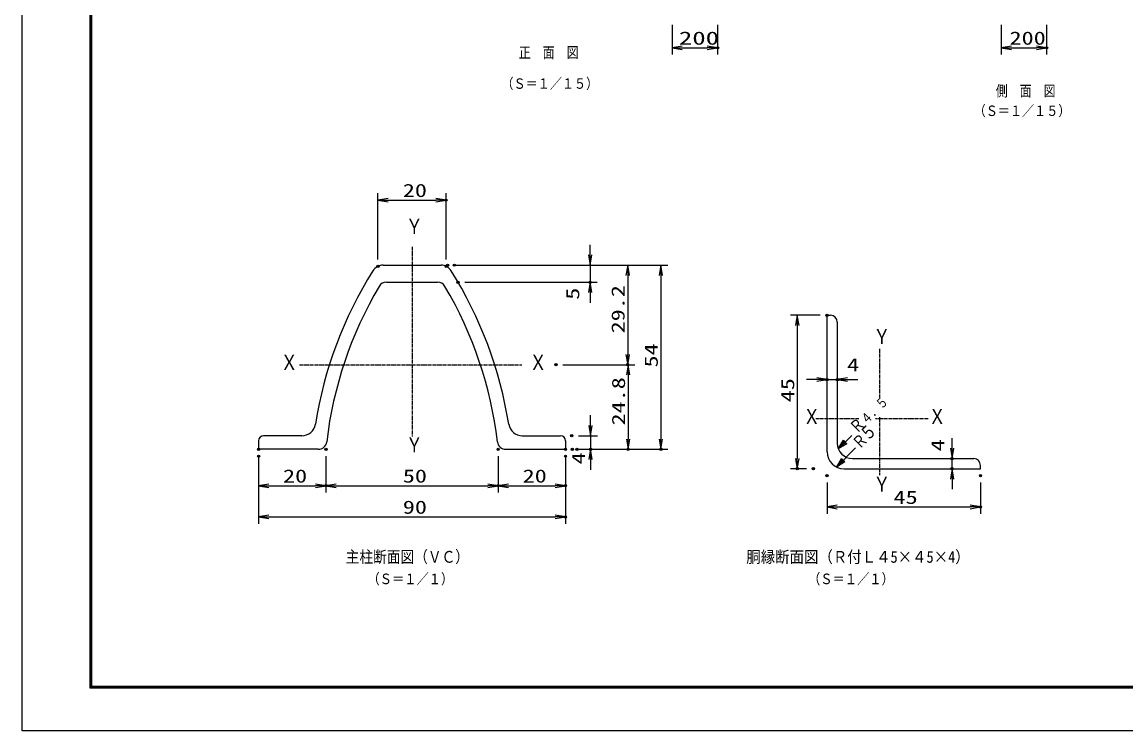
# Model space of a CAD drawing. Units: millimetres, scale not verified. Extents: x -4455 to 4455, y -3150 to 3150.
# Drawn here: x -4455 to 400, y -3150 to -32 of the extents above; entities that cross this region are included whole.
import ezdxf
from ezdxf.enums import TextEntityAlignment as Align

# ---------------------------------------------------------------- set-up
doc = ezdxf.new("R2010")
doc.units = ezdxf.units.MM
doc.header["$LTSCALE"] = 20
doc.header["$PDMODE"] = 32
doc.header["$PDSIZE"] = 10
doc.linetypes.add('USER1', pattern=[1.125, 0.75, -0.125, 0.125, -0.125])
for name, color, linetype, lineweight in [('0-0_1', 7, 'Continuous', 25), ('0-1_2', 7, 'Continuous', 25), ('0-2_0', 4, 'Continuous', 25), ('0-4_EXTCNT-LMEC0', 2, 'Continuous', 25), ('0-6_WAKU', 7, 'Continuous', 25)]:
    doc.layers.add(name, color=color, linetype=linetype, lineweight=lineweight)
doc.layers.add('0-5_DEFPOINTS', color=7, linetype='Continuous')
doc.styles.add('ＭＳ ゴシック', font='')
doc.styles.get('ＭＳ ゴシック').set_extended_font_data('MS Gothic')

# ---------------------------------------------------------------- blocks, each defined once
blk = doc.blocks.new('C5')
at = {"layer": '0-0_1', "color": 4}
blk.add_line((72303.9, 29353.6), (73481, 30519.9), dxfattribs=at)
blk.add_lwpolyline([(73048.4, 29795.7), (72303.9, 29353.6), (72752.8, 30094)], close=True, dxfattribs=at)
blk.add_lwpolyline([(72974.5, 29870.3), (72602.2, 29649.2), (72826.7, 30019.4)], dxfattribs=at)
blk = doc.blocks.new('DARROWS')
at = {"layer": '0-2_0', "color": 2}
blk.add_line((0, 0), (-19.982, 0), dxfattribs=at)
blk.add_lwpolyline([(-20, -3.333), (0, 0), (-20, 3.333)], dxfattribs=at)

msp = doc.modelspace()

# ---------------------------------------------------------------- linework, layer by layer
at = {"layer": '0-0_1', "color": 4, "linetype": 'USER1'}
for p, q in [((-2740.03, -1021.01), (-2740.03, -1855.67)), ((-684.14, -1470.13), (-684.14, -1683.83)), ((-3234.87, -1539.48), (-2256.85, -1539.48)), ((-774.48, -1777.29), (-963.67, -1777.29)), ((-470.5, -1777.29), (-702.03, -1777.29)), ((-684.14, -1770.62), (-684.14, -2025.38))]:
    msp.add_line(p, q, dxfattribs=at)
at = {"layer": '0-0_1'}
for p, q in [((-2867.53, -1101.48), (-2612.52, -1101.48)), ((-2852.53, -1176.48), (-2627.52, -1176.48)), ((-3415.03, -1873.98), (-3415.03, -1911.48)), ((-3224.53, -1851.48), (-3392.53, -1851.48)), ((-2255.53, -1851.48), (-2087.53, -1851.48)), ((-2065.03, -1873.98), (-2065.03, -1911.48)), ((-3152.53, -1911.48), (-3415.03, -1911.48)), ((-2327.53, -1911.48), (-2065.03, -1911.48))]:
    msp.add_line(p, q, dxfattribs=at)
at = {"layer": '0-0_1', "color": 4}
msp.add_line((-872.89, -1989.36), (-790.37, -1905.06), dxfattribs=at)
msp.add_lwpolyline([(-836.01, -1966.69), (-872.89, -1989.36), (-851.01, -1952)], close=True, dxfattribs=at)
msp.add_lwpolyline([(-839.76, -1963.02), (-858.2, -1974.35), (-847.26, -1955.67)], dxfattribs=at)
at = {"layer": '0-0_1'}
for centre, radius, start, end in [((-2867.53, -1153.98), 52.5, 90, 147.87762), ((-2612.53, -1153.98), 52.5, 32.12238, 90), ((-1387.54, -2083.17), 1800, 147.87775, 170.97737), ((-4092.51, -2083.17), 1800, 9.02258, 32.1222), ((-1387.07, -2080.55), 1740, 149.4028, 173.32632), ((-2852.53, -1213.98), 37.5, 90.00035, 149.40292), ((-2627.53, -1213.98), 37.5, 30.59708, 90), ((-4092.98, -2080.55), 1740, 6.67364, 30.59716), ((-3224.53, -1791.48), 60, 269.99979, 350.97733), ((-2255.53, -1791.48), 60, 189.02246, 270), ((-3392.53, -1873.98), 22.5, 90, 180), ((-3152.53, -1873.98), 37.5, 270, 353.32654), ((-2327.53, -1873.98), 37.5, 186.67346, 270), ((-2087.53, -1873.98), 22.5, 0, 90), ((-802.4, -1884.51), 67.5, 180.00046, 270), ((-839.9, -1922.01), 75, 180.00043, 270)]:
    msp.add_arc(centre, radius, start, end, dxfattribs=at)
at = {"layer": '0-1_2'}
for p, q in [((-914.9, -1922.01), (-914.9, -1322.01)), ((-914.9, -1322.01), (-899.9, -1322.01)), ((-869.9, -1352.01), (-869.9, -1884.51)), ((-802.4, -1952.01), (-269.9, -1952.01))]:
    msp.add_line(p, q, dxfattribs=at)
msp.add_lwpolyline([(-839.9, -1997.01), (-239.9, -1997.01), (-239.9, -1982.01)], dxfattribs=at)
for centre in [(-899.9, -1352.01), (-269.9, -1982.01)]:
    msp.add_arc(centre, 30, 0, 90, dxfattribs=at)
at = {"layer": '0-2_0', "color": 1}
for p, q in [((-149.23, -44.85), (-149.23, -175.52)), ((-149.23, -44.85), (-149.23, -175.52)), ((-149.23, -44.85), (-149.23, -175.52)), ((50.77, -44.85), (50.77, -175.52)), ((50.77, -44.85), (50.77, -175.52)), ((50.77, -44.85), (50.77, -175.52)), ((-2890.03, -1076.55), (-2890.03, -785.52)), ((-2590.03, -1076.55), (-2590.03, -785.52)), ((-2553.78, -1101.48), (-1615.56, -1101.48)), ((-2553.78, -1101.48), (-1926.56, -1101.48)), ((-2523.78, -1101.48), (-1761.56, -1101.48)), ((-2507.55, -1176.48), (-1926.56, -1176.48)), ((-2076.85, -1539.48), (-1761.56, -1539.48)), ((-2076.85, -1539.48), (-1759.56, -1539.48)), ((-2007.53, -1851.48), (-1925.03, -1851.48)), ((-3415.03, -1941.48), (-3415.03, -2238.52)), ((-3118.84, -1941.48), (-3118.84, -2101.52)), ((-3118.84, -1941.48), (-3118.84, -2101.52)), ((-2361.22, -1941.48), (-2361.22, -2101.52)), ((-2361.22, -1941.48), (-2361.22, -2101.52)), ((-2065.03, -1941.48), (-2065.03, -2238.52)), ((-2005.03, -1911.48), (-1615.56, -1911.48)), ((-2005.03, -1911.48), (-1759.56, -1911.48)), ((-1985.03, -1911.48), (-1925.03, -1911.48)), ((-3415.03, -1971.48), (-3415.03, -2101.52)), ((-2065.03, -1971.48), (-2065.03, -2101.52))]:
    msp.add_line(p, q, dxfattribs=at)
at = {"layer": '0-2_0', "color": 2}
for p, q in [((-104.23, -145.52), (5.77, -145.52)), ((-104.23, -145.52), (5.77, -145.52)), ((-104.23, -145.52), (5.77, -145.52)), ((-2845.03, -815.52), (-2635.03, -815.52)), ((-1956.56, -1056.48), (-1956.56, -1011.48)), ((-1956.56, -1101.48), (-1956.56, -1176.48)), ((-1791.56, -1146.48), (-1791.56, -1494.48)), ((-1645.56, -1146.48), (-1645.56, -1866.48)), ((-1956.56, -1221.48), (-1956.56, -1266.48)), ((-1789.56, -1584.48), (-1789.56, -1866.48)), ((-1955.03, -1806.48), (-1955.03, -1761.48)), ((-1955.03, -1851.48), (-1955.03, -1911.48)), ((-1955.03, -1956.48), (-1955.03, -2001.48)), ((-3370.03, -2071.52), (-3163.84, -2071.52)), ((-3073.84, -2071.52), (-2406.22, -2071.52)), ((-2316.22, -2071.52), (-2110.03, -2071.52)), ((-3370.03, -2208.52), (-2110.03, -2208.52))]:
    msp.add_line(p, q, dxfattribs=at)
at = {"layer": '0-4_EXTCNT-LMEC0', "color": 1}
for p, q in [((-1596.43, -44.85), (-1596.43, -175.52)), ((-1396.43, -44.85), (-1396.43, -175.52)), ((-944.9, -1322.01), (-1075.56, -1322.01)), ((-1004.9, -1997.01), (-1075.56, -1997.01)), ((-914.9, -2057.01), (-914.9, -2195.11)), ((-239.9, -2057.01), (-239.9, -2195.11))]:
    msp.add_line(p, q, dxfattribs=at)
at = {"layer": '0-4_EXTCNT-LMEC0'}
for p, q in [((-1551.43, -145.52), (-1441.43, -145.52)), ((-1045.56, -1367.01), (-1045.56, -1952.01)), ((-959.9, -1604.52), (-1004.9, -1604.52)), ((-914.9, -1604.52), (-869.9, -1604.52)), ((-824.9, -1604.52), (-779.9, -1604.52)), ((-364.9, -1907.01), (-364.9, -1862.01)), ((-364.9, -1997.01), (-364.9, -1952.01)), ((-364.9, -2042.01), (-364.9, -2087.01)), ((-869.9, -2165.11), (-284.9, -2165.11))]:
    msp.add_line(p, q, dxfattribs=at)
at = {"layer": '0-5_DEFPOINTS'}
for p in [(-1396.43, -145.52), (50.77, -145.52), (-2590.03, -815.52), (-2890.03, -1106.55), (-2590.03, -1106.55), (-2583.78, -1101.48), (-2553.78, -1101.48), (-2537.55, -1176.48), (-1956.56, -1176.48), (-914.9, -1322.01), (-2106.85, -1539.48), (-1791.56, -1539.48), (-914.9, -1604.52), (-869.9, -1604.52), (-2037.53, -1851.48), (-3415.03, -1911.48), (-3415.03, -1941.48), (-3118.84, -1911.48), (-2361.22, -1911.48), (-2065.03, -1911.48), (-2065.03, -1941.48), (-2035.03, -1911.48), (-2015.03, -1911.48), (-1955.03, -1911.48), (-1789.56, -1911.48), (-1645.56, -1911.48), (-364.9, -1952.01), (-1045.56, -1997.01), (-974.9, -1997.01), (-914.9, -2027.01), (-364.9, -1997.01), (-239.9, -2027.01), (-3118.84, -2071.52), (-2361.22, -2071.52), (-2065.03, -2071.52), (-239.9, -2165.11), (-2065.03, -2208.52)]:
    msp.add_point(p, dxfattribs=at)
at = {"layer": '0-6_WAKU', "color": 3}
msp.add_lwpolyline([(-4455, 3150), (4455, 3150), (4455, -3150), (-4455, -3150)], close=True, dxfattribs=at)
at = {"layer": '0-6_WAKU'}
for points in [[(-4155, 2962.5), (4155, 2962.5), (4155, -2962.5), (-4155, -2962.5)], [(-4153.13, 2960.62), (4153.12, 2960.62), (4153.12, -2960.63), (-4153.13, -2960.63)], [(-4151.25, 2958.75), (4151.25, 2958.75), (4151.25, -2958.75), (-4151.25, -2958.75)], [(-4149.38, 2956.87), (4149.37, 2956.87), (4149.37, -2956.88), (-4149.38, -2956.88)], [(-4147.5, 2955), (4147.5, 2955), (4147.5, -2955), (-4147.5, -2955)]]:
    msp.add_lwpolyline(points, close=True, dxfattribs=at)

# ---------------------------------------------------------------- block references
at = {"layer": '0-2_0', "xscale": 2.25, "yscale": 2.25}
for p, rotation in [((-149.23, -145.52), 180), ((-149.23, -145.52), 180), ((-149.23, -145.52), 180), ((-2890.03, -815.52), 180), ((-1956.56, -1101.48), 270), ((-1791.56, -1101.48), 90), ((-1645.56, -1101.48), 90), ((-1956.56, -1176.48), 90), ((-1791.56, -1539.48), 270), ((-1789.56, -1539.48), 90), ((-1955.03, -1851.48), 270), ((-1789.56, -1911.48), 270), ((-1645.56, -1911.48), 270), ((-1955.03, -1911.48), 90), ((-3415.03, -2071.52), 180), ((-3118.84, -2071.52), 180), ((-2361.22, -2071.52), 180), ((-3415.03, -2208.52), 180)]:
    msp.add_blockref('DARROWS', p, dxfattribs=dict(at, rotation=rotation))
at = {"layer": '0-2_0'}
for name, p, xscale, yscale in [('DARROWS', (50.77, -145.52), 2.25, 2.25), ('DARROWS', (50.77, -145.52), 2.25, 2.25), ('DARROWS', (50.77, -145.52), 2.25, 2.25), ('DARROWS', (-2590.03, -815.52), 2.25, 2.25), ('C5', (-4480.56, -3376.52), 0.05, 0.05), ('DARROWS', (-3118.84, -2071.52), 2.25, 2.25), ('DARROWS', (-2361.22, -2071.52), 2.25, 2.25), ('DARROWS', (-2065.03, -2071.52), 2.25, 2.25), ('DARROWS', (-2065.03, -2208.52), 2.25, 2.25)]:
    msp.add_blockref(name, p, dxfattribs=dict(at, xscale=xscale, yscale=yscale))
at = {"layer": '0-4_EXTCNT-LMEC0', "xscale": 2.25, "yscale": 2.25}
for p, rotation in [((-1596.43, -145.52), 180), ((-1045.56, -1322.01), 90), ((-869.9, -1604.52), 180), ((-364.9, -1952.01), 270), ((-1045.56, -1997.01), 270), ((-364.9, -1997.01), 90), ((-914.9, -2165.11), 180)]:
    msp.add_blockref('DARROWS', p, dxfattribs=dict(at, rotation=rotation))
for p in [(-1396.43, -145.52), (-914.9, -1604.52), (-239.9, -2165.11)]:
    msp.add_blockref('DARROWS', p, dxfattribs=at)

# ---------------------------------------------------------------- texts
at = {"layer": '0-0_1', "color": 4, "style": 'ＭＳ ゴシック'}
for s, height, width, p in [('（Ｓ＝１／１５）', 45.89, 0.85, (-2346.93, -339.5)), ('（Ｓ＝１／１５）', 45.89, 0.85, (-270.17, -459.17)), ('Ｙ', 66.57, 0.85, (-2768.52, -983.87)), ('Ｙ', 66.57, 0.85, (-712.64, -1468.55)), ('Ｘ', 66.57, 0.85, (-3318.58, -1582.29)), ('Ｘ', 66.57, 0.85, (-2224, -1582.29)), ('Ｘ', 66.57, 0.85, (-1020.71, -1820.1)), ('Ｘ', 66.57, 0.85, (-469, -1820.1)), ('Ｙ', 66.57, 0.85, (-2768.52, -1944.79)), ('Ｙ', 66.57, 0.85, (-712.64, -2118.19)), ('主柱断面図（ＶＣ）', 51.95, 0.85, (-3031.81, -2425.89)), ('胴縁断面図（Ｒ付Ｌ４5×４5×4）', 51.65, 0.9, (-1269.81, -2425.83)), ('（Ｓ＝１／１）', 46.48, 0.85, (-2936.16, -2518.48)), ('（Ｓ＝１／１）', 46.48, 0.85, (-998.5, -2518.48))]:
    msp.add_text(s, height=height, dxfattribs=dict(at, width=width)).set_placement(p, align=Align.BOTTOM_LEFT)
at = {"layer": '0-0_1', "color": 4, "style": 'ＭＳ ゴシック', "width": 0.8}
for s, height, p in [('４．５', 43.3, (-733.3, -1814.57)), ('Ｒ', 53.29, (-773.09, -1857.08)), ('５', 57.73, (-723.88, -1890.35)), ('Ｒ', 53.29, (-760.7, -1925.96))]:
    msp.add_text(s, height=height, rotation=45, dxfattribs=at).set_placement(p, align=Align.BOTTOM_LEFT)
at = {"layer": '0-2_0', "color": 3, "style": 'ＭＳ ゴシック', "width": 1.35}
for s, p in [('200', (-112.23, -149.12)), ('200', (-112.23, -149.12)), ('200', (-112.23, -149.12)), ('20', (-2780.53, -819.12)), ('20', (-3307.43, -2075.12)), ('50', (-2780.53, -2075.12)), ('20', (-2253.62, -2075.12)), ('90', (-2780.53, -2212.12))]:
    msp.add_text(s, height=57.77, dxfattribs=at).set_placement(p, align=Align.BOTTOM_LEFT)
for s, p in [('5', (-1987.45, -1253.52)), ('29.2', (-1787.95, -1401.48)), ('54', (-1641.95, -1551.48)), ('24.8', (-1785.95, -1806.48)), ('4', (-1961.45, -1977.52))]:
    msp.add_text(s, height=57.77, rotation=90, dxfattribs=at).set_placement(p, align=Align.BOTTOM_LEFT)
at = {"layer": '0-4_EXTCNT-LMEC0', "color": 3, "style": 'ＭＳ ゴシック'}
for s, height, width, p in [('200', 57.73, 1.5, (-1566.43, -149.12)), ('4', 57.77, 1.35, (-826.89, -1586.5)), ('45', 57.77, 1.35, (-622.4, -2168.71))]:
    msp.add_text(s, height=height, dxfattribs=dict(at, width=width)).set_placement(p, align=Align.BOTTOM_LEFT)
at = {"layer": '0-4_EXTCNT-LMEC0', "color": 4, "style": 'ＭＳ ゴシック', "width": 0.8}
for s, p in [('正\u3000面\u3000図', (-2270.34, -204.69)), ('側\u3000面\u3000図\u3000', (-172.61, -373.43))]:
    msp.add_text(s, height=48.11, dxfattribs=at).set_placement(p, align=Align.BOTTOM_LEFT)
at = {"layer": '0-4_EXTCNT-LMEC0', "color": 3, "style": 'ＭＳ ゴシック', "width": 1.35}
for s, p in [('45', (-1041.95, -1704.51)), ('4', (-381.2, -1920.27))]:
    msp.add_text(s, height=57.77, rotation=90, dxfattribs=at).set_placement(p, align=Align.BOTTOM_LEFT)

doc.saveas('drawing.dxf')
